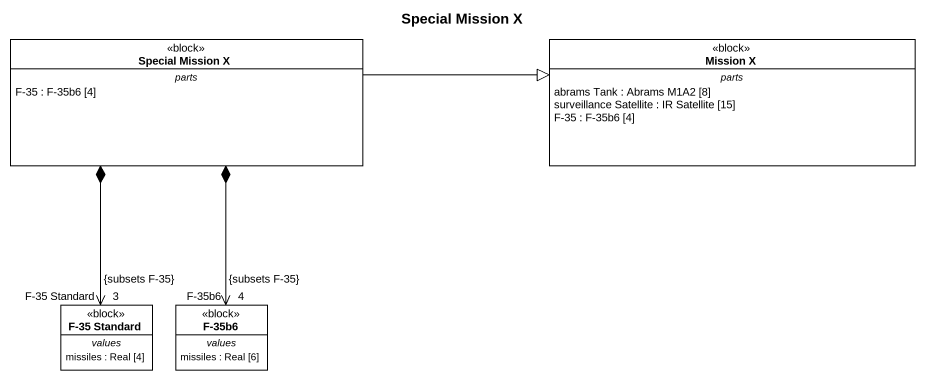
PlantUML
@startuml
title Special Mission X
hide circle
hide empty members
class "Special Mission X" as Special_Mission_X <<block>> {
  -- parts --
  F-35 : F-35b6 [4]
}
class "Mission X" as Mission_X <<block>> {
  -- parts --
  abrams Tank : Abrams M1A2 [8]
  surveillance Satellite : IR Satellite [15]
  F-35 : F-35b6 [4]
}
class "F-35 Standard" as F_35_Standard <<block>> {
  -- values --
  missiles : Real [4]
}
class "F-35b6" as F_35b6 <<block>> {
  -- values --
  missiles : Real [6]
}
Special_Mission_X -right-|> Mission_X
Special_Mission_X *--> "F-35 Standard\n3\n{subsets F-35}" F_35_Standard
Special_Mission_X *--> "F-35b6\n4\n{subsets F-35}" F_35b6
@enduml
